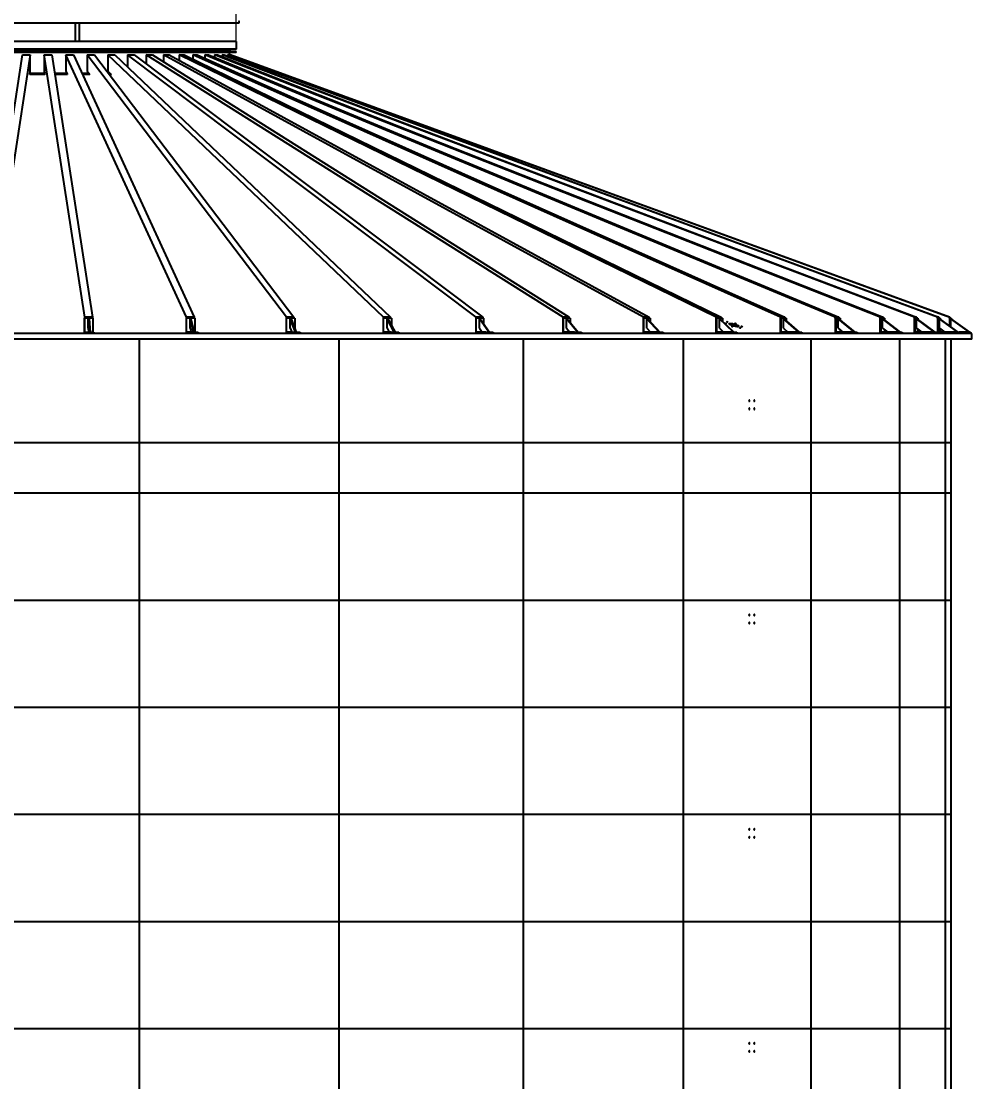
# Model space of a CAD drawing. Header units: millimetres. Extents: x 0 to 126150, y 0 to 89100.
# Drawn here: x 76171 to 88602, y 43516 to 57380 of the extents above; entities that cross this region are included whole.
import ezdxf

# ---------------------------------------------------------------- set-up
doc = ezdxf.new("R2010")
doc.units = ezdxf.units.MM
doc.header["$LTSCALE"] = 150
doc.layers.add('Dimension', color=7, linetype='Continuous', lineweight=18, true_color=0x969696)
doc.layers.add('Visible', color=7, linetype='Continuous', lineweight=25)
doc.layers.add('Visible Narrow', color=7, linetype='Continuous', lineweight=18)
doc.styles.add('Title', font='arial.ttf')
doc.dimstyles.new('Default - Method 2b', dxfattribs={"dimscale": 150, "dimtxt": 3, "dimasz": 2.5, "dimexe": 3, "dimexo": 0.5, "dimgap": 0.7, "dimtad": 0, "dimtoh": 1, "dimdec": 1, "dimrnd": 1e-08, "dimtxsty": 'Title', "dimcen": 0.09, "dimdle": 10, "dimclrd": 256, "dimclre": 256, "dimclrt": 7, "dimadec": 0, "dimazin": 2, "dimtfac": 0.833333, "dimtdec": 1, "dimtmove": 0, "dimatfit": 3, "dimfxl": 1, "dimtolj": 1, "dimlwd": -1, "dimlwe": -1, "dimarcsym": 0})

# ---------------------------------------------------------------- blocks, each defined once
blk = doc.blocks.new('*D28')
at = {"layer": 'Defpoints', "color": 0, "transparency": 16777216}
for p in [(78982, 58905), (73782, 56971), (78982, 56971)]:
    blk.add_point(p, dxfattribs=at)
at = {"layer": 'Dimension', "transparency": 16777216}
for p, q in [((73782, 57046), (73782, 59355)), ((78982, 57046), (78982, 59355)), ((74157, 58905), (78607, 58905))]:
    blk.add_line(p, q, dxfattribs=at)
for points in [[(74157, 58968), (74157, 58843), (73782, 58905)], [(78607, 58968), (78607, 58843), (78982, 58905)]]:
    blk.add_solid(points, dxfattribs=at)
at = {"layer": 'Dimension', "color": 7, "transparency": 16777216, "insert": (75054, 59010), "char_height": 450, "attachment_point": 7, "style": 'Title'}
blk.add_mtext('\\A1;{\\fAIGDT|b0|i0;\\ln}\\fArial|b0|i0;{\\H450.0000;5200}', dxfattribs=at)

msp = doc.modelspace()

# ---------------------------------------------------------------- linework, layer by layer
at = {"layer": 'Visible'}
for p, q in [((73751.35, 57359.09), (79011.65, 57359.09)), ((76883.2, 57114.74), (76883.2, 57359.09)), ((76931.5, 57114.74), (76931.5, 57359.09)), ((78987.5, 57114.74), (73775.5, 57114.74)), ((78987.5, 57014.74), (73775.5, 57014.74)), ((78911.33, 56989.74), (73851.68, 56989.74)), ((76883.2, 56989.74), (76883.2, 57014.74)), ((76931.5, 56989.74), (76931.5, 57014.74)), ((76937.5, 56989.74), (76937.5, 57014.74)), ((78911.33, 56984.74), (78911.33, 56989.74)), ((78981.5, 56984.74), (78911.33, 56984.74)), ((78981.5, 56970.74), (78981.5, 56984.74)), ((78987.5, 57014.74), (78987.5, 57114.74)), ((78981.5, 56970.74), (73781.5, 56970.74)), ((75662.1, 53512.56), (76189.84, 56941.16)), ((76289.69, 56941.16), (75761.94, 53512.56)), ((76189.84, 56941.16), (76289.69, 56941.16)), ((76289.69, 56728.32), (76289.69, 56941.16)), ((76473.56, 56941.16), (76573.4, 56941.16)), ((77002.18, 53512.56), (76473.56, 56941.16)), ((76473.56, 56941.16), (76473.56, 56728.32)), ((76573.4, 56941.16), (77102.03, 53512.56)), ((76756.12, 56941.16), (76854.7, 56941.16)), ((78334.46, 53512.56), (76756.12, 56941.16)), ((76756.12, 56941.16), (76756.12, 56728.32)), ((76854.7, 56941.16), (78433.05, 53512.56)), ((77033.97, 56941.16), (77130.06, 56941.16)), ((79642.18, 53512.56), (77033.97, 56941.16)), ((77033.97, 56941.16), (77033.97, 56728.32)), ((77130.06, 56941.16), (79738.27, 53512.56)), ((77303.61, 56941.16), (77396, 56941.16)), ((80908.9, 53512.56), (77303.61, 56941.16)), ((77303.61, 56941.16), (77303.61, 56728.32)), ((77396, 56941.16), (81001.28, 53512.56)), ((77561.66, 56941.16), (77649.18, 56941.16)), ((82118.68, 53512.56), (77561.66, 56941.16)), ((77561.66, 56941.16), (77561.66, 56783.62)), ((77649.18, 56941.16), (82206.2, 53512.56)), ((77804.86, 56941.16), (77886.42, 56941.16)), ((83256.31, 53512.56), (77804.86, 56941.16)), ((77804.86, 56941.16), (77804.86, 56824.02)), ((77886.42, 56941.16), (83337.86, 53512.56)), ((78030.17, 56941.16), (78104.73, 56941.16)), ((84307.48, 53512.56), (78030.17, 56941.16)), ((78030.17, 56941.16), (78030.17, 56850.75)), ((78104.73, 56941.16), (84382.04, 53512.56)), ((78234.74, 56941.16), (78301.37, 56941.16)), ((85258.99, 53512.56), (78234.74, 56941.16)), ((78234.74, 56941.16), (78234.74, 56870.15)), ((78301.37, 56941.16), (85325.62, 53512.56)), ((78416.01, 56941.16), (78473.87, 56941.16)), ((86098.85, 53512.56), (78416.01, 56941.16)), ((78416.01, 56941.16), (78416.01, 56885.2)), ((78473.87, 56941.16), (86156.71, 53512.56)), ((78571.69, 56941.16), (78620.06, 56941.16)), ((86816.51, 53512.56), (78571.69, 56941.16)), ((78571.69, 56941.16), (78571.69, 56897.5)), ((78620.06, 56941.16), (86864.88, 53512.56)), ((78699.83, 56941.16), (78738.1, 56941.16)), ((87402.95, 53512.56), (78699.83, 56941.16)), ((78699.83, 56941.16), (78699.83, 56907.99)), ((78738.1, 56941.16), (87441.21, 53512.56)), ((78798.82, 56941.16), (78826.5, 56941.16)), ((87850.78, 53512.56), (78798.82, 56941.16)), ((78798.82, 56941.16), (78798.82, 56917.24)), ((78826.5, 56941.16), (87878.46, 53512.56)), ((78867.4, 56941.16), (78884.15, 56941.16)), ((88154.38, 53512.56), (78867.4, 56941.16)), ((78867.4, 56941.16), (78867.4, 56925.66)), ((78884.15, 56941.16), (88171.13, 53512.56)), ((78895.5, 56936.97), (78895.5, 56970.74)), ((78904.71, 56933.57), (78904.71, 56941.16)), ((78904.73, 56941.16), (78904.71, 56941.16)), ((78904.73, 56941.16), (78910.33, 56941.16)), ((88309.93, 53512.56), (78904.73, 56941.16)), ((78904.73, 56941.16), (78904.73, 56933.56)), ((78910.33, 56941.16), (88315.54, 53512.56)), ((76282.98, 56684.74), (76289.69, 56728.32)), ((76473.56, 56728.32), (76480.28, 56684.74)), ((76756.12, 56728.32), (76776.18, 56684.74)), ((77033.97, 56728.32), (77067.12, 56684.74)), ((77303.61, 56728.32), (77349.44, 56684.74)), ((76480.36, 56684.74), (76282.9, 56684.74)), ((76478.12, 56698.74), (76285.13, 56698.74)), ((76769.74, 56698.74), (76610.78, 56698.74)), ((76776.41, 56684.74), (76612.94, 56684.74)), ((77056.47, 56698.74), (76966.3, 56698.74)), ((77067.5, 56684.74), (76972.75, 56684.74)), ((77334.72, 56698.74), (77314.47, 56698.74)), ((77349.96, 56684.74), (77325.12, 56684.74)), ((76997.19, 53499.72), (76997.19, 53305.44)), ((76998.09, 53499.72), (76997.19, 53499.72)), ((77107.92, 53499.72), (76998.09, 53499.72)), ((76998.09, 53315.72), (76998.09, 53499.72)), ((77102.03, 53512.56), (77002.18, 53512.56)), ((77002.18, 53499.72), (77002.18, 53512.56)), ((77048.01, 53490.72), (77058, 53490.72)), ((77061.76, 53315.72), (77048.01, 53490.72)), ((77048.01, 53367.83), (77048.01, 53490.72)), ((77058, 53490.72), (77071.74, 53315.72)), ((77102.03, 53512.56), (77102.03, 53499.72)), ((77107.92, 53499.72), (77107.92, 53315.72)), ((78329.53, 53499.72), (78329.53, 53305.44)), ((78332.21, 53499.72), (78329.53, 53499.72)), ((78440.66, 53499.72), (78332.21, 53499.72)), ((78332.21, 53315.72), (78332.21, 53499.72)), ((78433.05, 53512.56), (78334.46, 53512.56)), ((78334.46, 53499.72), (78334.46, 53512.56)), ((78381.51, 53490.72), (78391.37, 53490.72)), ((78422.56, 53315.72), (78381.51, 53490.72)), ((78381.51, 53367.83), (78381.51, 53490.72)), ((78391.37, 53490.72), (78432.42, 53315.72)), ((78433.05, 53512.56), (78433.05, 53499.72)), ((78440.66, 53499.72), (78440.66, 53315.72)), ((79637.38, 53499.72), (79637.38, 53305.44)), ((79641.81, 53499.72), (79637.38, 53499.72)), ((79747.51, 53499.72), (79641.81, 53499.72)), ((79641.81, 53315.72), (79641.81, 53499.72)), ((79738.27, 53512.56), (79642.18, 53512.56)), ((79642.18, 53499.72), (79642.18, 53512.56)), ((79689.85, 53490.72), (79699.46, 53490.72)), ((79757.69, 53315.72), (79689.85, 53490.72)), ((79689.85, 53367.83), (79689.85, 53490.72)), ((79699.46, 53490.72), (79767.3, 53315.72)), ((79738.27, 53512.56), (79738.27, 53499.72)), ((79747.51, 53499.72), (79747.51, 53366.78)), ((80904.28, 53499.72), (80904.28, 53305.44)), ((80910.4, 53499.72), (80904.28, 53499.72)), ((81001.28, 53512.56), (80908.9, 53512.56)), ((80908.9, 53499.72), (80908.9, 53512.56)), ((81012.03, 53499.72), (80910.4, 53499.72)), ((80910.4, 53315.72), (80910.4, 53499.72)), ((80956.59, 53490.72), (80965.83, 53490.72)), ((81050.36, 53315.72), (80956.59, 53490.72)), ((80956.59, 53367.83), (80956.59, 53490.72)), ((80965.83, 53490.72), (81059.6, 53315.72)), ((81001.28, 53512.56), (81001.28, 53499.72)), ((81012.03, 53499.72), (81012.03, 53404.51)), ((82114.3, 53499.72), (82114.3, 53305.44)), ((82122.04, 53499.72), (82114.3, 53499.72)), ((82206.2, 53512.56), (82118.68, 53512.56)), ((82118.68, 53499.72), (82118.68, 53512.56)), ((82218.31, 53499.72), (82122.04, 53499.72)), ((82122.04, 53315.72), (82122.04, 53499.72)), ((82165.8, 53490.72), (82174.55, 53490.72)), ((82284.32, 53315.72), (82165.8, 53490.72)), ((82165.8, 53367.83), (82165.8, 53490.72)), ((82174.55, 53490.72), (82293.07, 53315.72)), ((82206.2, 53512.56), (82206.2, 53499.72)), ((82218.31, 53499.72), (82218.31, 53426.11)), ((83252.23, 53499.72), (83252.23, 53305.44)), ((83261.49, 53499.72), (83252.23, 53499.72)), ((83337.86, 53512.56), (83256.31, 53512.56)), ((83256.31, 53499.72), (83256.31, 53512.56)), ((83351.2, 53499.72), (83261.49, 53499.72)), ((83261.49, 53315.72), (83261.49, 53499.72)), ((83302.26, 53490.72), (83310.42, 53490.72)), ((83444.05, 53315.72), (83302.26, 53490.72)), ((83302.26, 53367.83), (83302.26, 53490.72)), ((83310.42, 53490.72), (83452.2, 53315.72)), ((83337.86, 53512.56), (83337.86, 53499.72)), ((83351.2, 53499.72), (83351.2, 53440.39)), ((84303.76, 53499.72), (84303.76, 53305.44)), ((84314.42, 53499.72), (84303.76, 53499.72)), ((84382.04, 53512.56), (84307.48, 53512.56)), ((84307.48, 53499.72), (84307.48, 53512.56)), ((84396.43, 53499.72), (84314.42, 53499.72)), ((84314.42, 53315.72), (84314.42, 53499.72)), ((84351.7, 53490.72), (84359.15, 53490.72)), ((84514.96, 53315.72), (84351.7, 53490.72)), ((84351.7, 53367.83), (84351.7, 53490.72)), ((84359.15, 53490.72), (84522.42, 53315.72)), ((84382.04, 53512.56), (84382.04, 53499.72)), ((84396.43, 53499.72), (84396.43, 53450.76)), ((85255.65, 53499.72), (85255.65, 53305.44)), ((85267.59, 53499.72), (85255.65, 53499.72)), ((85325.62, 53512.56), (85258.99, 53512.56)), ((85258.99, 53499.72), (85258.99, 53512.56)), ((85340.88, 53499.72), (85267.59, 53499.72)), ((85267.59, 53315.72), (85267.59, 53499.72)), ((85300.9, 53490.72), (85307.56, 53490.72)), ((85483.59, 53315.72), (85300.9, 53490.72)), ((85300.9, 53367.83), (85300.9, 53490.72)), ((85307.56, 53490.72), (85490.25, 53315.72)), ((85325.62, 53512.56), (85325.62, 53499.72)), ((85340.88, 53499.72), (85340.88, 53458.81)), ((86095.96, 53499.72), (86095.96, 53305.44)), ((86109.01, 53499.72), (86095.96, 53499.72)), ((86156.71, 53512.56), (86098.85, 53512.56)), ((86098.85, 53499.72), (86098.85, 53512.56)), ((86172.65, 53499.72), (86109.01, 53499.72)), ((86109.01, 53315.72), (86109.01, 53499.72)), ((86137.94, 53490.72), (86143.72, 53490.72)), ((86337.76, 53315.72), (86137.94, 53490.72)), ((86137.94, 53367.83), (86137.94, 53490.72)), ((86143.72, 53490.72), (86343.54, 53315.72)), ((86156.71, 53512.56), (86156.71, 53499.72)), ((86172.65, 53499.72), (86172.65, 53465.38)), ((86814.09, 53499.72), (86814.09, 53305.44)), ((86828.1, 53499.72), (86814.09, 53499.72)), ((86864.88, 53512.56), (86816.51, 53512.56)), ((86816.51, 53499.72), (86816.51, 53512.56)), ((86881.3, 53499.72), (86828.1, 53499.72)), ((86828.1, 53315.72), (86828.1, 53499.72)), ((86852.28, 53490.72), (86857.12, 53490.72)), ((87066.72, 53315.72), (86852.28, 53490.72)), ((86852.28, 53367.83), (86852.28, 53490.72)), ((86857.12, 53490.72), (87071.55, 53315.72)), ((86864.88, 53512.56), (86864.88, 53499.72)), ((86881.3, 53499.72), (86881.3, 53470.99)), ((87401.03, 53499.72), (87401.03, 53305.44)), ((87415.82, 53499.72), (87401.03, 53499.72)), ((87441.21, 53512.56), (87402.95, 53512.56)), ((87402.95, 53499.72), (87402.95, 53512.56)), ((87457.91, 53499.72), (87415.82, 53499.72)), ((87415.82, 53315.72), (87415.82, 53499.72)), ((87434.95, 53490.72), (87438.77, 53490.72)), ((87661.3, 53315.72), (87434.95, 53490.72)), ((87434.95, 53367.83), (87434.95, 53490.72)), ((87438.77, 53490.72), (87665.13, 53315.72)), ((87441.21, 53512.56), (87441.21, 53499.72)), ((87457.91, 53499.72), (87457.91, 53475.93)), ((87849.4, 53499.72), (87849.4, 53305.44)), ((87864.77, 53499.72), (87849.4, 53499.72)), ((87878.46, 53512.56), (87850.78, 53512.56)), ((87850.78, 53499.72), (87850.78, 53512.56)), ((87895.22, 53499.72), (87864.77, 53499.72)), ((87864.77, 53315.72), (87864.77, 53499.72)), ((87878.46, 53512.56), (87878.46, 53499.72)), ((87878.61, 53490.72), (87881.38, 53490.72)), ((88114.04, 53315.72), (87878.61, 53490.72)), ((87878.61, 53367.83), (87878.61, 53490.72)), ((87881.38, 53490.72), (88116.81, 53315.72)), ((87895.22, 53499.72), (87895.22, 53480.44)), ((88153.55, 53499.72), (88153.55, 53305.44)), ((88169.32, 53499.72), (88153.55, 53499.72)), ((88171.13, 53512.56), (88154.38, 53512.56)), ((88154.38, 53499.72), (88154.38, 53512.56)), ((88187.74, 53499.72), (88169.32, 53499.72)), ((88169.32, 53315.72), (88169.32, 53499.72)), ((88171.13, 53512.56), (88171.13, 53499.72)), ((88177.69, 53490.72), (88179.37, 53490.72)), ((88419.23, 53315.72), (88177.69, 53490.72)), ((88177.69, 53367.83), (88177.69, 53490.72)), ((88179.37, 53490.72), (88420.91, 53315.72)), ((88187.74, 53499.72), (88187.74, 53484.66)), ((88309.65, 53499.72), (88309.65, 53396.33)), ((88325.63, 53499.72), (88309.65, 53499.72)), ((88315.54, 53512.56), (88309.93, 53512.56)), ((88309.93, 53499.72), (88309.93, 53512.56)), ((88315.54, 53512.56), (88315.54, 53499.72)), ((88331.79, 53499.72), (88325.63, 53499.72)), ((88325.63, 53384.75), (88325.63, 53499.72)), ((88328.43, 53490.72), (88328.99, 53490.72)), ((88573.05, 53315.72), (88328.43, 53490.72)), ((88328.43, 53382.72), (88328.43, 53490.72)), ((88328.99, 53490.72), (88573.61, 53315.72)), ((88331.79, 53499.72), (88331.79, 53488.72)), ((77012.34, 53299.72), (75751.82, 53299.72)), ((77012.34, 53315.72), (76998.09, 53315.72)), ((77012.34, 53315.72), (77122.17, 53315.72)), ((77012.34, 53299.72), (77012.34, 53315.72)), ((77122.17, 53299.72), (77012.34, 53299.72)), ((77012.34, 53299.72), (77012.34, 53299.72)), ((77048.01, 53367.83), (77052.11, 53315.72)), ((77122.17, 53315.72), (77122.17, 53299.72)), ((78374.75, 53299.72), (77122.17, 53299.72)), ((78374.77, 53315.72), (78332.21, 53315.72)), ((78374.75, 53299.72), (78374.77, 53299.72)), ((78374.77, 53315.72), (78483.22, 53315.72)), ((78374.77, 53299.72), (78374.77, 53315.72)), ((78483.22, 53299.72), (78374.77, 53299.72)), ((78381.51, 53367.83), (78393.73, 53315.72)), ((78483.22, 53315.72), (78483.22, 53299.72)), ((79712.1, 53299.72), (78483.22, 53299.72)), ((79712.14, 53315.72), (79641.81, 53315.72)), ((79689.85, 53367.83), (79710.05, 53315.72)), ((79712.1, 53299.72), (79712.14, 53299.72)), ((79712.14, 53315.72), (79817.83, 53315.72)), ((79712.14, 53299.72), (79712.14, 53315.72)), ((79817.83, 53299.72), (79712.14, 53299.72)), ((79817.83, 53315.72), (79817.83, 53299.72)), ((81007.57, 53299.72), (79817.83, 53299.72)), ((81007.61, 53315.72), (80910.4, 53315.72)), ((80956.59, 53367.83), (80984.51, 53315.72)), ((81007.57, 53299.72), (81007.61, 53299.72)), ((81007.61, 53315.72), (81109.24, 53315.72)), ((81007.61, 53299.72), (81007.61, 53315.72)), ((81109.24, 53299.72), (81007.61, 53299.72)), ((81109.24, 53315.72), (81109.24, 53299.72)), ((82244.85, 53299.72), (81109.24, 53299.72)), ((82244.91, 53315.72), (82122.04, 53315.72)), ((82165.8, 53367.83), (82201.09, 53315.72)), ((82244.85, 53299.72), (82244.91, 53299.72)), ((82244.91, 53315.72), (82341.19, 53315.72)), ((82244.91, 53299.72), (82244.91, 53315.72)), ((82341.19, 53299.72), (82244.91, 53299.72)), ((82341.19, 53315.72), (82341.19, 53299.72)), ((83408.41, 53299.72), (82341.19, 53299.72)), ((83408.48, 53315.72), (83261.49, 53315.72)), ((83302.26, 53367.83), (83344.48, 53315.72)), ((83408.41, 53299.72), (83408.48, 53299.72)), ((83408.48, 53315.72), (83498.19, 53315.72)), ((83408.48, 53299.72), (83408.48, 53315.72)), ((83498.19, 53299.72), (83408.48, 53299.72)), ((83498.19, 53315.72), (83498.19, 53299.72)), ((84483.6, 53299.72), (83498.19, 53299.72)), ((84483.68, 53315.72), (84314.42, 53315.72)), ((84351.7, 53367.83), (84400.31, 53315.72)), ((84396.43, 53319.88), (84396.43, 53315.72)), ((84483.6, 53299.72), (84483.68, 53299.72)), ((84483.68, 53315.72), (84565.7, 53315.72)), ((84483.68, 53299.72), (84483.68, 53315.72)), ((84565.7, 53299.72), (84483.68, 53299.72)), ((84565.7, 53315.72), (84565.7, 53299.72)), ((85456.89, 53299.72), (84565.7, 53299.72)), ((85456.99, 53315.72), (85267.59, 53315.72)), ((85300.9, 53367.83), (85355.3, 53315.72)), ((85340.88, 53329.54), (85340.88, 53315.72)), ((85456.89, 53299.72), (85456.99, 53299.72)), ((85456.99, 53315.72), (85530.28, 53315.72)), ((85456.99, 53299.72), (85456.99, 53315.72)), ((85530.28, 53299.72), (85456.99, 53299.72)), ((85530.28, 53315.72), (85530.28, 53299.72)), ((86316.06, 53299.72), (85530.28, 53299.72)), ((86316.16, 53315.72), (86109.01, 53315.72)), ((86137.94, 53367.83), (86197.44, 53315.72)), ((86172.65, 53337.43), (86172.65, 53315.72)), ((86316.06, 53299.72), (86316.16, 53299.72)), ((86316.16, 53315.72), (86379.81, 53315.72)), ((86316.16, 53299.72), (86316.16, 53315.72)), ((86379.81, 53299.72), (86316.16, 53299.72)), ((86379.81, 53315.72), (86379.81, 53299.72)), ((87050.3, 53299.72), (86379.81, 53299.72)), ((87050.41, 53315.72), (86828.1, 53315.72)), ((86852.28, 53367.83), (86916.13, 53315.72)), ((86881.3, 53344.15), (86881.3, 53315.72)), ((87050.3, 53299.72), (87050.41, 53299.72)), ((87050.41, 53315.72), (87103.61, 53315.72)), ((87050.41, 53299.72), (87050.41, 53315.72)), ((87103.61, 53299.72), (87050.41, 53299.72)), ((87103.61, 53315.72), (87103.61, 53299.72)), ((87650.37, 53299.72), (87103.61, 53299.72)), ((87650.49, 53315.72), (87415.82, 53315.72)), ((87434.95, 53367.83), (87502.35, 53315.72)), ((87457.91, 53350.08), (87457.91, 53315.72)), ((87650.37, 53299.72), (87650.49, 53299.72)), ((87650.49, 53315.72), (87692.58, 53315.72)), ((87650.49, 53299.72), (87650.49, 53315.72)), ((87692.58, 53299.72), (87650.49, 53299.72)), ((87692.58, 53315.72), (87692.58, 53299.72)), ((88108.73, 53299.72), (87692.58, 53299.72)), ((88108.85, 53315.72), (87864.77, 53315.72)), ((87878.61, 53367.83), (87948.72, 53315.72)), ((87895.22, 53355.49), (87895.22, 53315.72)), ((88108.73, 53299.72), (88108.85, 53299.72)), ((88108.85, 53315.72), (88139.3, 53315.72)), ((88108.85, 53299.72), (88108.85, 53315.72)), ((88139.3, 53299.72), (88108.85, 53299.72)), ((88139.3, 53315.72), (88139.3, 53299.72)), ((88419.61, 53299.72), (88139.3, 53299.72)), ((88419.73, 53315.72), (88169.32, 53315.72)), ((88177.69, 53367.83), (88249.62, 53315.72)), ((88187.74, 53360.55), (88187.74, 53315.72)), ((88419.61, 53299.72), (88419.73, 53299.72)), ((88419.73, 53315.72), (88438.15, 53315.72)), ((88419.73, 53299.72), (88419.73, 53315.72)), ((88438.15, 53299.72), (88419.73, 53299.72)), ((88438.15, 53315.72), (88438.15, 53299.72)), ((88579.23, 53315.72), (88438.15, 53315.72)), ((88579.11, 53299.72), (88438.15, 53299.72)), ((88579.11, 53299.72), (88579.23, 53299.72)), ((88579.23, 53315.72), (88585.39, 53315.72)), ((88579.23, 53299.72), (88579.23, 53315.72)), ((88585.39, 53299.72), (88579.23, 53299.72)), ((88585.39, 53315.72), (88585.39, 53299.72)), ((88601.5, 53299.72), (88585.39, 53299.72)), ((88601.5, 53224.72), (88601.5, 53299.72)), ((88601.5, 53224.72), (64161.5, 53224.72)), ((77720.04, 31563.22), (77720.04, 53224.72)), ((80328.87, 31563.22), (80328.87, 53224.72)), ((82739.76, 31563.22), (82739.76, 53224.72)), ((84831.83, 31563.22), (84831.83, 53224.72)), ((86500.16, 31563.22), (86500.16, 53224.72)), ((87661.09, 31563.22), (87661.09, 53224.72)), ((88256.43, 31563.22), (88256.43, 53224.72)), ((88331.5, 31563.22), (88331.5, 53224.72)), ((64431.5, 51874.72), (88331.5, 51874.72)), ((64431.5, 51213.22), (88331.5, 51213.22)), ((64431.5, 49813.22), (88331.5, 49813.22)), ((64431.5, 48413.22), (88331.5, 48413.22)), ((64431.5, 47013.22), (88331.5, 47013.22)), ((64431.5, 45613.22), (88331.5, 45613.22)), ((64431.5, 44213.22), (88331.5, 44213.22))]:
    msp.add_line(p, q, dxfattribs=at)
msp.add_arc((79011.65, 57369.74), 10.65, 270, 90, dxfattribs=at)
for centre, major_axis in [((85385.84, 53428.58), (6.73, -1.92)), ((85405.69, 53448.25), (6.73, -1.92)), ((85490.18, 53408.91), (62.52, -17.79)), ((85470.34, 53389.25), (6.73, -1.92)), ((85510.03, 53428.58), (6.73, -1.92)), ((85594.52, 53389.25), (6.73, -1.92)), ((85574.67, 53369.58), (6.73, -1.92))]:
    msp.add_ellipse(centre, major_axis=major_axis, ratio=0.21323351, dxfattribs=at)
msp.add_ellipse((85488.84, 53404.22), major_axis=(62.52, -17.79), ratio=0.21323351, start_param=0.17714961, end_param=2.96444304, dxfattribs=at)
for points in [[(85696.29, 52418.22), (85696.29, 52416.29), (85695.76, 52414.36), (85694.87, 52413.06), (85693.97, 52411.75), (85692.73, 52411.08), (85691.52, 52411.25), (85690.32, 52411.42), (85689.17, 52412.41), (85688.43, 52413.93), (85687.7, 52415.45), (85687.38, 52417.46), (85687.57, 52419.36), (85687.77, 52421.26), (85688.49, 52423.02), (85689.5, 52424.08), (85690.51, 52425.13), (85691.8, 52425.48), (85692.97, 52425.02), (85694.14, 52424.55), (85695.18, 52423.27), (85695.76, 52421.58), (85696.11, 52420.55), (85696.29, 52419.39), (85696.29, 52418.22)], [(85761.73, 52418.22), (85761.73, 52416.29), (85761.21, 52414.36), (85760.32, 52413.06), (85759.44, 52411.75), (85758.21, 52411.08), (85757.02, 52411.25), (85755.83, 52411.42), (85754.69, 52412.41), (85753.96, 52413.93), (85753.23, 52415.45), (85752.92, 52417.46), (85753.11, 52419.36), (85753.3, 52421.26), (85754.01, 52423.02), (85755.02, 52424.08), (85756.02, 52425.13), (85757.29, 52425.48), (85758.44, 52425.02), (85759.61, 52424.55), (85760.63, 52423.27), (85761.2, 52421.58), (85761.55, 52420.55), (85761.73, 52419.39), (85761.73, 52418.22)], [(85696.29, 52313.22), (85696.29, 52311.29), (85695.76, 52309.36), (85694.87, 52308.06), (85693.97, 52306.75), (85692.73, 52306.08), (85691.52, 52306.25), (85690.32, 52306.42), (85689.17, 52307.41), (85688.43, 52308.93), (85687.7, 52310.45), (85687.38, 52312.46), (85687.57, 52314.36), (85687.77, 52316.26), (85688.49, 52318.02), (85689.5, 52319.08), (85690.51, 52320.13), (85691.8, 52320.48), (85692.97, 52320.02), (85694.14, 52319.55), (85695.18, 52318.27), (85695.76, 52316.58), (85696.11, 52315.55), (85696.29, 52314.39), (85696.29, 52313.22)], [(85761.73, 52313.22), (85761.73, 52311.29), (85761.21, 52309.36), (85760.32, 52308.06), (85759.44, 52306.75), (85758.21, 52306.08), (85757.02, 52306.25), (85755.83, 52306.42), (85754.69, 52307.41), (85753.96, 52308.93), (85753.23, 52310.45), (85752.92, 52312.46), (85753.11, 52314.36), (85753.3, 52316.26), (85754.01, 52318.02), (85755.02, 52319.08), (85756.02, 52320.13), (85757.29, 52320.48), (85758.44, 52320.02), (85759.61, 52319.55), (85760.63, 52318.27), (85761.2, 52316.58), (85761.55, 52315.55), (85761.73, 52314.39), (85761.73, 52313.22)], [(85696.29, 49618.22), (85696.29, 49616.29), (85695.76, 49614.36), (85694.87, 49613.06), (85693.97, 49611.75), (85692.73, 49611.08), (85691.52, 49611.25), (85690.32, 49611.42), (85689.17, 49612.41), (85688.43, 49613.93), (85687.7, 49615.45), (85687.38, 49617.46), (85687.57, 49619.36), (85687.77, 49621.26), (85688.49, 49623.02), (85689.5, 49624.08), (85690.51, 49625.13), (85691.8, 49625.48), (85692.97, 49625.02), (85694.14, 49624.55), (85695.18, 49623.27), (85695.76, 49621.58), (85696.11, 49620.55), (85696.29, 49619.39), (85696.29, 49618.22)], [(85696.29, 49513.22), (85696.29, 49511.29), (85695.76, 49509.36), (85694.87, 49508.06), (85693.97, 49506.75), (85692.73, 49506.08), (85691.52, 49506.25), (85690.32, 49506.42), (85689.17, 49507.41), (85688.43, 49508.93), (85687.7, 49510.45), (85687.38, 49512.46), (85687.57, 49514.36), (85687.77, 49516.26), (85688.49, 49518.02), (85689.5, 49519.08), (85690.51, 49520.13), (85691.8, 49520.48), (85692.97, 49520.02), (85694.14, 49519.55), (85695.18, 49518.27), (85695.76, 49516.58), (85696.11, 49515.55), (85696.29, 49514.39), (85696.29, 49513.22)], [(85761.73, 49618.22), (85761.73, 49616.29), (85761.21, 49614.36), (85760.32, 49613.06), (85759.44, 49611.75), (85758.21, 49611.08), (85757.02, 49611.25), (85755.83, 49611.42), (85754.69, 49612.41), (85753.96, 49613.93), (85753.23, 49615.45), (85752.92, 49617.46), (85753.11, 49619.36), (85753.3, 49621.26), (85754.01, 49623.02), (85755.02, 49624.08), (85756.02, 49625.13), (85757.29, 49625.48), (85758.44, 49625.02), (85759.61, 49624.55), (85760.63, 49623.27), (85761.2, 49621.58), (85761.55, 49620.55), (85761.73, 49619.39), (85761.73, 49618.22)], [(85761.73, 49513.22), (85761.73, 49511.29), (85761.21, 49509.36), (85760.32, 49508.06), (85759.44, 49506.75), (85758.21, 49506.08), (85757.02, 49506.25), (85755.83, 49506.42), (85754.69, 49507.41), (85753.96, 49508.93), (85753.23, 49510.45), (85752.92, 49512.46), (85753.11, 49514.36), (85753.3, 49516.26), (85754.01, 49518.02), (85755.02, 49519.08), (85756.02, 49520.13), (85757.29, 49520.48), (85758.44, 49520.02), (85759.61, 49519.55), (85760.63, 49518.27), (85761.2, 49516.58), (85761.55, 49515.55), (85761.73, 49514.39), (85761.73, 49513.22)], [(85696.29, 46818.22), (85696.29, 46816.29), (85695.76, 46814.36), (85694.87, 46813.06), (85693.97, 46811.75), (85692.73, 46811.08), (85691.52, 46811.25), (85690.32, 46811.42), (85689.17, 46812.41), (85688.43, 46813.93), (85687.7, 46815.45), (85687.38, 46817.46), (85687.57, 46819.36), (85687.77, 46821.26), (85688.49, 46823.02), (85689.5, 46824.08), (85690.51, 46825.13), (85691.8, 46825.48), (85692.97, 46825.02), (85694.14, 46824.55), (85695.18, 46823.27), (85695.76, 46821.58), (85696.11, 46820.55), (85696.29, 46819.39), (85696.29, 46818.22)], [(85761.73, 46818.22), (85761.73, 46816.29), (85761.21, 46814.36), (85760.32, 46813.06), (85759.44, 46811.75), (85758.21, 46811.08), (85757.02, 46811.25), (85755.83, 46811.42), (85754.69, 46812.41), (85753.96, 46813.93), (85753.23, 46815.45), (85752.92, 46817.46), (85753.11, 46819.36), (85753.3, 46821.26), (85754.01, 46823.02), (85755.02, 46824.08), (85756.02, 46825.13), (85757.29, 46825.48), (85758.44, 46825.02), (85759.61, 46824.55), (85760.63, 46823.27), (85761.2, 46821.58), (85761.55, 46820.55), (85761.73, 46819.39), (85761.73, 46818.22)], [(85696.29, 46713.22), (85696.29, 46711.29), (85695.76, 46709.36), (85694.87, 46708.06), (85693.97, 46706.75), (85692.73, 46706.08), (85691.52, 46706.25), (85690.32, 46706.42), (85689.17, 46707.41), (85688.43, 46708.93), (85687.7, 46710.45), (85687.38, 46712.46), (85687.57, 46714.36), (85687.77, 46716.26), (85688.49, 46718.02), (85689.5, 46719.08), (85690.51, 46720.13), (85691.8, 46720.48), (85692.97, 46720.02), (85694.14, 46719.55), (85695.18, 46718.27), (85695.76, 46716.58), (85696.11, 46715.55), (85696.29, 46714.39), (85696.29, 46713.22)], [(85761.73, 46713.22), (85761.73, 46711.29), (85761.21, 46709.36), (85760.32, 46708.06), (85759.44, 46706.75), (85758.21, 46706.08), (85757.02, 46706.25), (85755.83, 46706.42), (85754.69, 46707.41), (85753.96, 46708.93), (85753.23, 46710.45), (85752.92, 46712.46), (85753.11, 46714.36), (85753.3, 46716.26), (85754.01, 46718.02), (85755.02, 46719.08), (85756.02, 46720.13), (85757.29, 46720.48), (85758.44, 46720.02), (85759.61, 46719.55), (85760.63, 46718.27), (85761.2, 46716.58), (85761.55, 46715.55), (85761.73, 46714.39), (85761.73, 46713.22)], [(85696.29, 44018.22), (85696.29, 44016.29), (85695.76, 44014.36), (85694.87, 44013.06), (85693.97, 44011.75), (85692.73, 44011.08), (85691.52, 44011.25), (85690.32, 44011.42), (85689.17, 44012.41), (85688.43, 44013.93), (85687.7, 44015.45), (85687.38, 44017.46), (85687.57, 44019.36), (85687.77, 44021.26), (85688.49, 44023.02), (85689.5, 44024.08), (85690.51, 44025.13), (85691.8, 44025.48), (85692.97, 44025.02), (85694.14, 44024.55), (85695.18, 44023.27), (85695.76, 44021.58), (85696.11, 44020.55), (85696.29, 44019.39), (85696.29, 44018.22)], [(85761.73, 44018.22), (85761.73, 44016.29), (85761.21, 44014.36), (85760.32, 44013.06), (85759.44, 44011.75), (85758.21, 44011.08), (85757.02, 44011.25), (85755.83, 44011.42), (85754.69, 44012.41), (85753.96, 44013.93), (85753.23, 44015.45), (85752.92, 44017.46), (85753.11, 44019.36), (85753.3, 44021.26), (85754.01, 44023.02), (85755.02, 44024.08), (85756.02, 44025.13), (85757.29, 44025.48), (85758.44, 44025.02), (85759.61, 44024.55), (85760.63, 44023.27), (85761.2, 44021.58), (85761.55, 44020.55), (85761.73, 44019.39), (85761.73, 44018.22)], [(85696.29, 43913.22), (85696.29, 43911.29), (85695.76, 43909.36), (85694.87, 43908.06), (85693.97, 43906.75), (85692.73, 43906.08), (85691.52, 43906.25), (85690.32, 43906.42), (85689.17, 43907.41), (85688.43, 43908.93), (85687.7, 43910.45), (85687.38, 43912.46), (85687.57, 43914.36), (85687.77, 43916.26), (85688.49, 43918.02), (85689.5, 43919.08), (85690.51, 43920.13), (85691.8, 43920.48), (85692.97, 43920.02), (85694.14, 43919.55), (85695.18, 43918.27), (85695.76, 43916.58), (85696.11, 43915.55), (85696.29, 43914.39), (85696.29, 43913.22)], [(85761.73, 43913.22), (85761.73, 43911.29), (85761.21, 43909.36), (85760.32, 43908.06), (85759.44, 43906.75), (85758.21, 43906.08), (85757.02, 43906.25), (85755.83, 43906.42), (85754.69, 43907.41), (85753.96, 43908.93), (85753.23, 43910.45), (85752.92, 43912.46), (85753.11, 43914.36), (85753.3, 43916.26), (85754.01, 43918.02), (85755.02, 43919.08), (85756.02, 43920.13), (85757.29, 43920.48), (85758.44, 43920.02), (85759.61, 43919.55), (85760.63, 43918.27), (85761.2, 43916.58), (85761.55, 43915.55), (85761.73, 43914.39), (85761.73, 43913.22)]]:
    msp.add_open_spline(points, degree=3, knots=[-3.14159265, -3.14159265, -3.14159265, -3.14159265, -2.31123225, -2.31123225, -2.31123225, -1.48403399, -1.48403399, -1.48403399, -0.65958865, -0.65958865, -0.65958865, 0.16255372, 0.16255372, 0.16255372, 0.99161255, 0.99161255, 0.99161255, 1.81514617, 1.81514617, 1.81514617, 2.64177362, 2.64177362, 2.64177362, 3.14159265, 3.14159265, 3.14159265, 3.14159265], dxfattribs=at)
for points in [[(85688.5, 52418.22), (85688.5, 52419.34), (85688.32, 52420.45), (85688, 52421.44)], [(85688.01, 52415), (85688.33, 52415.99), (85688.5, 52417.11), (85688.5, 52418.22)], [(85753.89, 52418.22), (85753.89, 52419.25), (85753.74, 52420.28), (85753.46, 52421.21)], [(85753.47, 52415.23), (85753.74, 52416.16), (85753.89, 52417.19), (85753.89, 52418.22)], [(85688.5, 52313.22), (85688.5, 52314.34), (85688.32, 52315.45), (85688, 52316.44)], [(85688.01, 52310), (85688.33, 52310.99), (85688.5, 52312.11), (85688.5, 52313.22)], [(85753.89, 52313.22), (85753.89, 52314.25), (85753.74, 52315.28), (85753.46, 52316.21)], [(85753.47, 52310.23), (85753.74, 52311.16), (85753.89, 52312.19), (85753.89, 52313.22)], [(85688.5, 49618.22), (85688.5, 49619.34), (85688.32, 49620.45), (85688, 49621.44)], [(85688.5, 49513.22), (85688.5, 49514.34), (85688.32, 49515.45), (85688, 49516.44)], [(85688.01, 49615), (85688.33, 49615.99), (85688.5, 49617.11), (85688.5, 49618.22)], [(85688.01, 49510), (85688.33, 49510.99), (85688.5, 49512.11), (85688.5, 49513.22)], [(85753.89, 49618.22), (85753.89, 49619.25), (85753.74, 49620.28), (85753.46, 49621.21)], [(85753.89, 49513.22), (85753.89, 49514.25), (85753.74, 49515.28), (85753.46, 49516.21)], [(85753.47, 49615.23), (85753.74, 49616.16), (85753.89, 49617.19), (85753.89, 49618.22)], [(85753.47, 49510.23), (85753.74, 49511.16), (85753.89, 49512.19), (85753.89, 49513.22)], [(85688.5, 46818.22), (85688.5, 46819.34), (85688.32, 46820.45), (85688, 46821.44)], [(85688.01, 46815), (85688.33, 46815.99), (85688.5, 46817.11), (85688.5, 46818.22)], [(85753.89, 46818.22), (85753.89, 46819.25), (85753.74, 46820.28), (85753.46, 46821.21)], [(85753.47, 46815.23), (85753.74, 46816.16), (85753.89, 46817.19), (85753.89, 46818.22)], [(85688.5, 46713.22), (85688.5, 46714.34), (85688.32, 46715.45), (85688, 46716.44)], [(85688.01, 46710), (85688.33, 46710.99), (85688.5, 46712.11), (85688.5, 46713.22)], [(85753.89, 46713.22), (85753.89, 46714.25), (85753.74, 46715.28), (85753.46, 46716.21)], [(85753.47, 46710.23), (85753.74, 46711.16), (85753.89, 46712.19), (85753.89, 46713.22)], [(85688.5, 44018.22), (85688.5, 44019.34), (85688.32, 44020.45), (85688, 44021.44)], [(85688.01, 44015), (85688.33, 44015.99), (85688.5, 44017.11), (85688.5, 44018.22)], [(85753.89, 44018.22), (85753.89, 44019.25), (85753.74, 44020.28), (85753.46, 44021.21)], [(85753.47, 44015.23), (85753.74, 44016.16), (85753.89, 44017.19), (85753.89, 44018.22)], [(85688.5, 43913.22), (85688.5, 43914.34), (85688.32, 43915.45), (85688, 43916.44)], [(85688.01, 43910), (85688.33, 43910.99), (85688.5, 43912.11), (85688.5, 43913.22)], [(85753.89, 43913.22), (85753.89, 43914.25), (85753.74, 43915.28), (85753.46, 43916.21)], [(85753.47, 43910.23), (85753.74, 43911.16), (85753.89, 43912.19), (85753.89, 43913.22)]]:
    msp.add_open_spline(points, degree=3, dxfattribs=at)
at = {"layer": 'Visible Narrow'}
for p, q in [((85696.29, 52418.22), (85688.5, 52418.22)), ((85761.73, 52418.22), (85753.89, 52418.22)), ((85696.29, 52313.22), (85688.5, 52313.22)), ((85761.73, 52313.22), (85753.89, 52313.22)), ((85696.29, 49618.22), (85688.5, 49618.22)), ((85696.29, 49513.22), (85688.5, 49513.22)), ((85761.73, 49618.22), (85753.89, 49618.22)), ((85761.73, 49513.22), (85753.89, 49513.22)), ((85696.29, 46818.22), (85688.5, 46818.22)), ((85761.73, 46818.22), (85753.89, 46818.22)), ((85696.29, 46713.22), (85688.5, 46713.22)), ((85761.73, 46713.22), (85753.89, 46713.22)), ((85696.29, 44018.22), (85688.5, 44018.22)), ((85761.73, 44018.22), (85753.89, 44018.22)), ((85696.29, 43913.22), (85688.5, 43913.22)), ((85761.73, 43913.22), (85753.89, 43913.22))]:
    msp.add_line(p, q, dxfattribs=at)

# ---------------------------------------------------------------- dimensions: what is measured, and where the dimension line sits
at = {"layer": 'Dimension'}
dim = msp.add_linear_dim(base=(78981.5, 58905.09), p1=(73781.5, 56970.74), p2=(78981.5, 56970.74), angle=180, text='{\\fAIGDT|b0|i0;\\ln}\\fArial|b0|i0;{\\H450.0000;<>}', dimstyle='Default - Method 2b', override={"dimgap": 0.7, "dimtad": 1, "dimtoh": 0, "dimdec": 1, "dimtol": 0, "dimlim": 0, "dimtp": 0, "dimtm": 0, "dimtdec": 1, "dimtofl": 0, "dimatfit": 1}, dxfattribs=at)
dim.commit()
dim.dimension.update_dxf_attribs({"geometry": '*D28', "text_midpoint": (75981.5, 58905.09), "dimtype": 160})

doc.saveas('drawing.dxf')
